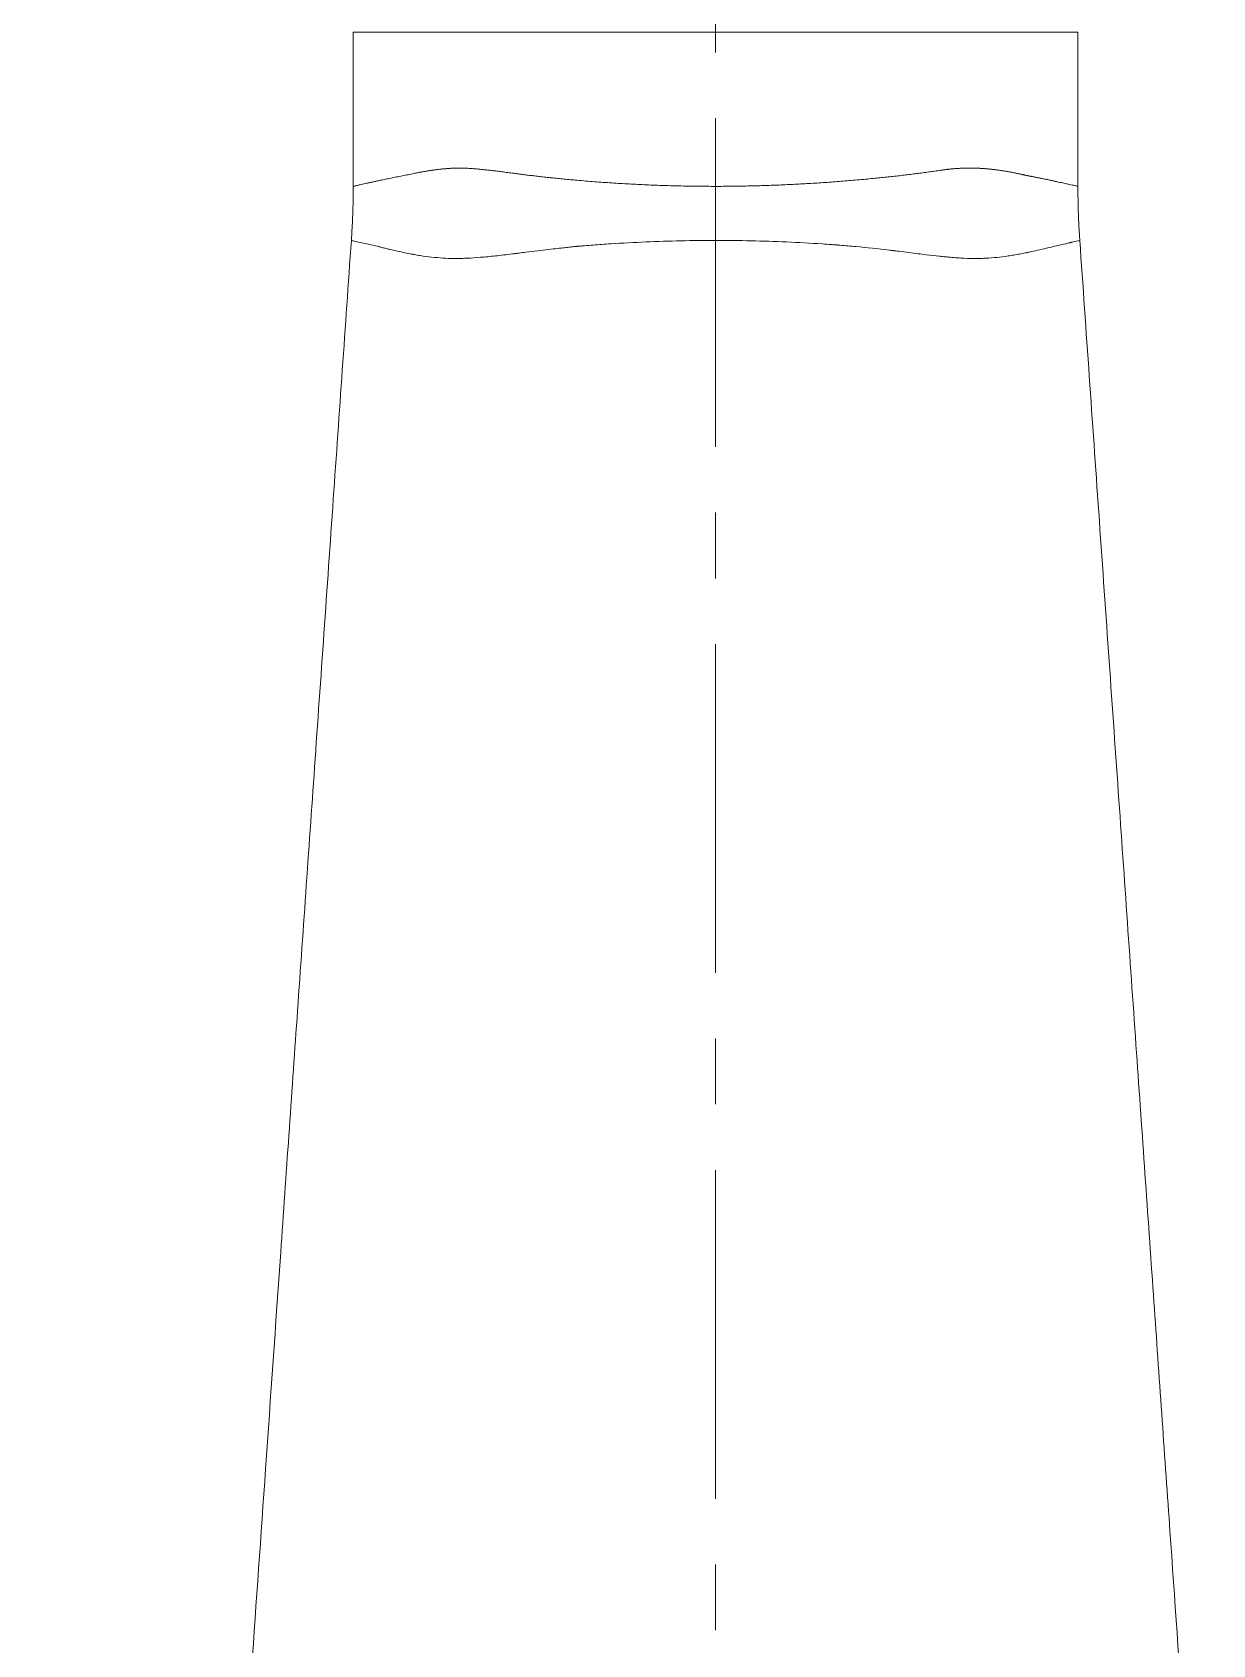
# Model space of a CAD drawing. Header units: millimetres. Extents: x 7606 to 8200, y 2765 to 3605.
# Drawn here: x 7664.1 to 7709.8, y 3127.5 to 3189.8 of the extents above; entities that cross this region are included whole.
import ezdxf

# ---------------------------------------------------------------- set-up
doc = ezdxf.new("R2010")
doc.units = ezdxf.units.MM
doc.linetypes.add('CENTERX2', pattern=[20.32, 12.7, -2.54, 2.54, -2.54])
doc.layers.get('0').update_dxf_attribs({"color": 3})
doc.layers.add('CENTER', color=1, linetype='CENTERX2', lineweight=15)

msp = doc.modelspace()

# ---------------------------------------------------------------- linework, layer by layer
at = {"linetype": 'Continuous', "lineweight": 18, "extrusion": (0, 1, 0)}
for p, q in [((7676.547, 3189.757), (7676.547, 3183.708)), ((7676.547, 3189.757), (7690.547, 3189.757)), ((7690.547, 3189.757), (7704.547, 3189.757)), ((7704.547, 3183.708), (7704.547, 3189.757))]:
    msp.add_line(p, q, dxfattribs=at)
at = {"linetype": 'Continuous', "lineweight": 13}
for points, knots in [([(7676.547, 3183.803), (7676.547, 3183.803), (7676.548, 3183.803), (7676.554, 3183.804), (7676.574, 3183.809), (7676.606, 3183.816), (7676.65, 3183.826), (7676.707, 3183.839), (7676.776, 3183.855), (7676.858, 3183.874), (7676.954, 3183.895), (7677.063, 3183.92), (7677.187, 3183.947), (7677.325, 3183.977), (7677.477, 3184.01), (7677.62, 3184.04), (7677.746, 3184.067), (7677.849, 3184.088), (7677.954, 3184.11), (7678.061, 3184.132), (7678.169, 3184.154), (7678.279, 3184.176), (7678.389, 3184.198), (7678.499, 3184.22), (7678.61, 3184.243), (7678.722, 3184.265), (7678.833, 3184.288), (7678.927, 3184.307), (7679.004, 3184.323), (7679.063, 3184.335), (7679.122, 3184.346), (7679.181, 3184.357), (7679.239, 3184.368), (7679.298, 3184.378), (7679.356, 3184.388), (7679.413, 3184.397), (7679.471, 3184.406), (7679.527, 3184.415), (7679.584, 3184.423), (7679.64, 3184.431), (7679.696, 3184.438), (7679.751, 3184.446), (7679.806, 3184.452), (7679.86, 3184.459), (7679.914, 3184.465), (7679.967, 3184.471), (7680.019, 3184.476), (7680.071, 3184.481), (7680.123, 3184.485), (7680.173, 3184.489), (7680.223, 3184.493), (7680.273, 3184.497), (7680.322, 3184.5), (7680.37, 3184.502), (7680.417, 3184.504), (7680.464, 3184.506), (7680.509, 3184.508), (7680.554, 3184.509), (7680.599, 3184.51), (7680.642, 3184.51), (7680.705, 3184.51), (7680.791, 3184.509), (7680.904, 3184.504), (7681.025, 3184.498), (7681.156, 3184.489), (7681.296, 3184.477), (7681.447, 3184.464), (7681.607, 3184.447), (7681.778, 3184.429), (7681.96, 3184.408), (7682.152, 3184.384), (7682.356, 3184.358), (7682.571, 3184.33), (7682.749, 3184.306), (7682.885, 3184.287), (7682.975, 3184.275), (7683.067, 3184.263), (7683.162, 3184.251), (7683.258, 3184.239), (7683.356, 3184.227), (7683.456, 3184.216), (7683.558, 3184.204), (7683.662, 3184.192), (7683.768, 3184.18), (7683.876, 3184.168), (7683.987, 3184.156), (7684.099, 3184.144), (7684.213, 3184.132), (7684.33, 3184.12), (7684.449, 3184.109), (7684.569, 3184.097), (7684.692, 3184.085), (7684.817, 3184.073), (7684.944, 3184.061), (7685.074, 3184.049), (7685.27, 3184.032), (7685.534, 3184.009), (7685.865, 3183.982), (7686.198, 3183.958), (7686.533, 3183.935), (7686.868, 3183.914), (7687.204, 3183.895), (7687.54, 3183.877), (7687.876, 3183.862), (7688.212, 3183.848), (7688.548, 3183.836), (7688.884, 3183.826), (7689.218, 3183.818), (7689.552, 3183.811), (7689.885, 3183.807), (7690.216, 3183.804), (7690.437, 3183.803), (7690.547, 3183.803)], [0, 0, 0, 0, 0.004983, 0.022882, 0.040981, 0.059281, 0.077782, 0.096487, 0.115396, 0.134509, 0.153827, 0.173351, 0.193081, 0.213019, 0.233165, 0.25352, 0.265132, 0.276519, 0.287682, 0.29862, 0.309334, 0.319823, 0.330087, 0.340128, 0.349944, 0.359536, 0.368903, 0.378047, 0.382858, 0.387603, 0.392282, 0.396896, 0.401445, 0.405928, 0.410346, 0.414699, 0.418986, 0.423209, 0.427366, 0.431457, 0.435484, 0.439445, 0.443342, 0.447173, 0.450939, 0.454641, 0.458277, 0.461848, 0.465355, 0.468797, 0.472174, 0.475487, 0.478734, 0.481918, 0.485036, 0.488091, 0.491081, 0.494007, 0.496868, 0.499666, 0.502399, 0.508981, 0.516054, 0.523619, 0.531679, 0.540234, 0.549284, 0.55883, 0.568874, 0.579414, 0.590452, 0.601989, 0.614023, 0.626556, 0.63139, 0.636302, 0.641293, 0.646363, 0.651512, 0.656739, 0.662045, 0.66743, 0.672893, 0.678436, 0.684057, 0.689757, 0.695536, 0.701394, 0.707331, 0.713346, 0.71944, 0.725614, 0.731866, 0.738197, 0.744607, 0.751096, 0.767258, 0.783338, 0.799336, 0.815252, 0.831086, 0.846839, 0.862512, 0.878104, 0.893616, 0.909049, 0.924403, 0.939678, 0.954875, 0.969994, 0.985035, 1, 1, 1, 1]), ([(7690.547, 3183.803), (7690.74, 3183.803), (7691.131, 3183.805), (7691.722, 3183.815), (7692.321, 3183.83), (7692.929, 3183.851), (7693.542, 3183.879), (7694.161, 3183.912), (7694.782, 3183.952), (7695.405, 3183.998), (7696.028, 3184.05), (7696.481, 3184.092), (7696.77, 3184.121), (7696.898, 3184.134), (7697.025, 3184.147), (7697.151, 3184.16), (7697.276, 3184.174), (7697.401, 3184.187), (7697.525, 3184.201), (7697.649, 3184.215), (7697.771, 3184.229), (7697.893, 3184.244), (7698.014, 3184.258), (7698.135, 3184.273), (7698.254, 3184.288), (7698.373, 3184.303), (7698.491, 3184.318), (7698.608, 3184.334), (7698.724, 3184.35), (7698.84, 3184.366), (7698.954, 3184.382), (7699.068, 3184.398), (7699.181, 3184.414), (7699.271, 3184.428), (7699.339, 3184.438), (7699.386, 3184.444), (7699.433, 3184.45), (7699.48, 3184.456), (7699.527, 3184.462), (7699.574, 3184.467), (7699.621, 3184.472), (7699.669, 3184.477), (7699.716, 3184.481), (7699.764, 3184.485), (7699.812, 3184.489), (7699.86, 3184.492), (7699.908, 3184.495), (7699.956, 3184.498), (7700.004, 3184.501), (7700.052, 3184.503), (7700.1, 3184.505), (7700.148, 3184.506), (7700.197, 3184.508), (7700.245, 3184.508), (7700.294, 3184.509), (7700.342, 3184.51), (7700.391, 3184.51), (7700.439, 3184.509), (7700.488, 3184.509), (7700.537, 3184.508), (7700.586, 3184.507), (7700.634, 3184.505), (7700.683, 3184.503), (7700.732, 3184.501), (7700.78, 3184.499), (7700.829, 3184.496), (7700.878, 3184.493), (7700.927, 3184.49), (7700.975, 3184.486), (7701.024, 3184.482), (7701.073, 3184.478), (7701.121, 3184.473), (7701.17, 3184.469), (7701.218, 3184.463), (7701.267, 3184.458), (7701.315, 3184.452), (7701.363, 3184.446), (7701.412, 3184.44), (7701.46, 3184.433), (7701.517, 3184.425), (7701.583, 3184.415), (7701.657, 3184.403), (7701.731, 3184.391), (7701.803, 3184.379), (7701.875, 3184.366), (7701.946, 3184.353), (7702.016, 3184.34), (7702.085, 3184.327), (7702.154, 3184.313), (7702.221, 3184.299), (7702.288, 3184.285), (7702.353, 3184.271), (7702.406, 3184.259), (7702.446, 3184.249), (7702.475, 3184.243), (7702.506, 3184.236), (7702.541, 3184.229), (7702.577, 3184.222), (7702.616, 3184.214), (7702.658, 3184.206), (7702.701, 3184.197), (7702.747, 3184.188), (7702.795, 3184.179), (7702.844, 3184.169), (7702.896, 3184.159), (7702.949, 3184.148), (7703.003, 3184.137), (7703.06, 3184.126), (7703.117, 3184.115), (7703.211, 3184.095), (7703.337, 3184.07), (7703.485, 3184.038), (7703.621, 3184.009), (7703.746, 3183.982), (7703.859, 3183.958), (7703.961, 3183.935), (7704.053, 3183.915), (7704.135, 3183.896), (7704.229, 3183.875), (7704.327, 3183.854), (7704.419, 3183.833), (7704.486, 3183.818), (7704.53, 3183.809), (7704.545, 3183.805), (7704.547, 3183.805), (7704.547, 3183.805)], [0, 0, 0, 0, 0.026309, 0.053126, 0.080453, 0.108293, 0.136648, 0.16552, 0.194912, 0.224826, 0.255263, 0.286226, 0.29272, 0.299216, 0.305712, 0.312209, 0.318706, 0.325205, 0.331704, 0.338204, 0.344704, 0.351206, 0.357708, 0.364212, 0.370716, 0.377221, 0.383727, 0.390233, 0.396741, 0.403249, 0.409759, 0.416269, 0.42278, 0.429293, 0.432018, 0.434758, 0.437515, 0.440288, 0.443076, 0.445881, 0.448701, 0.451538, 0.454391, 0.457261, 0.460147, 0.46305, 0.465969, 0.468905, 0.471858, 0.474827, 0.477814, 0.480817, 0.483838, 0.486876, 0.48993, 0.493003, 0.496092, 0.499199, 0.502323, 0.505465, 0.508624, 0.511801, 0.514995, 0.518208, 0.521438, 0.524686, 0.527952, 0.531235, 0.534537, 0.537857, 0.541195, 0.544551, 0.547925, 0.551318, 0.554729, 0.558158, 0.561605, 0.565071, 0.568556, 0.572059, 0.577587, 0.583117, 0.588647, 0.59418, 0.599713, 0.605247, 0.610783, 0.616321, 0.621859, 0.6274, 0.632941, 0.638484, 0.644029, 0.646324, 0.648858, 0.651631, 0.654644, 0.657897, 0.66139, 0.665122, 0.669094, 0.673306, 0.677757, 0.682448, 0.687379, 0.692549, 0.69796, 0.70361, 0.7095, 0.715629, 0.733121, 0.750232, 0.766962, 0.783312, 0.799282, 0.814872, 0.830083, 0.844914, 0.859367, 0.885727, 0.912041, 0.93831, 0.964538, 0.990725, 1, 1, 1, 1]), ([(7690.547, 3181.713), (7690.106, 3181.713), (7689.213, 3181.704), (7687.855, 3181.66), (7686.947, 3181.611), (7686.268, 3181.568), (7686.041, 3181.552), (7685.703, 3181.526), (7685.535, 3181.513), (7685.338, 3181.497), (7685.24, 3181.489), (7685.191, 3181.485), (7685.167, 3181.482), (7685.155, 3181.481), (7685.149, 3181.481), (7685.146, 3181.481), (7685.144, 3181.48), (7685.143, 3181.48), (7685.143, 3181.48), (7685.143, 3181.48), (7685.143, 3181.48), (7685.142, 3181.48), (7685.129, 3181.479), (7685.079, 3181.474), (7684.935, 3181.459), (7684.793, 3181.443), (7684.629, 3181.424), (7684.535, 3181.414), (7684.327, 3181.39), (7684.212, 3181.376), (7683.961, 3181.347), (7683.825, 3181.331), (7683.534, 3181.296), (7683.379, 3181.277), (7683.132, 3181.247), (7683.005, 3181.232), (7682.852, 3181.213), (7682.774, 3181.203), (7682.734, 3181.198), (7682.715, 3181.195), (7682.705, 3181.194), (7682.7, 3181.194), (7682.697, 3181.193), (7682.696, 3181.193), (7682.695, 3181.193), (7682.695, 3181.193), (7682.695, 3181.193), (7682.695, 3181.193), (7682.579, 3181.178), (7682.466, 3181.165), (7682.247, 3181.139), (7682.141, 3181.127), (7681.832, 3181.094), (7681.639, 3181.076), (7681.28, 3181.046), (7681.112, 3181.035), (7680.879, 3181.024), (7680.767, 3181.02), (7680.644, 3181.017), (7680.584, 3181.016), (7680.559, 3181.016), (7680.543, 3181.016), (7680.534, 3181.016), (7680.393, 3181.016), (7680.256, 3181.019), (7679.974, 3181.033), (7679.83, 3181.044), (7679.539, 3181.072), (7679.391, 3181.09), (7679.169, 3181.122), (7679.095, 3181.134), (7678.983, 3181.153), (7678.946, 3181.159), (7678.891, 3181.169), (7678.863, 3181.175), (7678.83, 3181.181), (7678.814, 3181.184), (7678.806, 3181.185), (7678.802, 3181.186), (7678.8, 3181.187), (7678.799, 3181.187), (7678.799, 3181.187), (7678.798, 3181.187), (7678.798, 3181.187), (7678.798, 3181.187), (7678.798, 3181.187), (7678.676, 3181.211), (7678.566, 3181.233), (7678.367, 3181.274), (7678.278, 3181.294), (7678.118, 3181.329), (7678.047, 3181.346), (7677.921, 3181.376), (7677.867, 3181.389), (7677.771, 3181.413), (7677.73, 3181.424), (7677.66, 3181.442), (7677.632, 3181.449), (7677.586, 3181.462), (7677.569, 3181.466), (7677.552, 3181.471), (7677.547, 3181.472), (7677.542, 3181.474), (7677.54, 3181.474), (7677.539, 3181.475), (7677.538, 3181.475), (7677.538, 3181.475), (7677.538, 3181.475), (7677.538, 3181.475), (7677.538, 3181.475), (7677.538, 3181.475), (7677.538, 3181.475), (7677.361, 3181.514), (7677.206, 3181.548), (7676.942, 3181.606), (7676.722, 3181.656), (7676.589, 3181.686), (7676.522, 3181.701), (7676.497, 3181.707), (7676.481, 3181.711), (7676.476, 3181.713), (7676.475, 3181.713), (7676.475, 3181.713), (7676.474, 3181.713), (7676.474, 3181.713), (7676.474, 3181.713), (7676.474, 3181.713), (7676.474, 3181.713), (7676.474, 3181.713), (7676.474, 3181.713), (7676.474, 3181.713), (7676.474, 3181.713)], [0, 0, 0, 0, 0.061932, 0.123864, 0.185796, 0.185796, 0.216762, 0.216762, 0.232245, 0.239986, 0.243857, 0.245792, 0.24676, 0.247244, 0.247486, 0.247607, 0.247667, 0.247697, 0.247713, 0.24772, 0.24772, 0.247728, 0.247728, 0.263211, 0.278694, 0.294177, 0.294177, 0.30966, 0.30966, 0.325143, 0.325143, 0.340626, 0.340626, 0.356109, 0.356109, 0.36385, 0.367721, 0.369656, 0.370624, 0.371108, 0.37135, 0.371471, 0.371531, 0.371561, 0.371576, 0.371584, 0.371584, 0.371592, 0.371592, 0.387075, 0.387075, 0.402558, 0.402558, 0.433524, 0.433524, 0.46449, 0.46449, 0.479972, 0.487714, 0.491585, 0.49352, 0.49352, 0.495455, 0.495455, 0.526421, 0.526421, 0.557387, 0.557387, 0.588353, 0.588353, 0.603836, 0.603836, 0.611578, 0.611578, 0.615449, 0.617384, 0.618352, 0.618836, 0.619077, 0.619198, 0.619259, 0.619289, 0.619304, 0.619312, 0.619312, 0.619319, 0.619319, 0.634802, 0.634802, 0.650285, 0.650285, 0.665768, 0.665768, 0.681251, 0.681251, 0.696734, 0.696734, 0.712217, 0.712217, 0.7277, 0.7277, 0.735442, 0.735442, 0.739312, 0.741248, 0.742216, 0.742699, 0.742941, 0.743062, 0.743123, 0.743153, 0.743184, 0.743184, 0.806491, 0.806491, 0.869798, 0.933106, 0.933106, 0.96476, 0.980586, 0.9885, 0.992456, 0.994435, 0.995424, 0.995919, 0.996166, 0.99629, 0.99629, 0.996413, 0.996413, 1, 1, 1, 1]), ([(7704.62, 3181.712), (7704.62, 3181.712), (7704.534, 3181.693), (7704.347, 3181.651), (7704.321, 3181.645), (7704.294, 3181.639), (7704.291, 3181.638), (7704.29, 3181.638), (7704.29, 3181.638), (7704.289, 3181.638), (7704.289, 3181.637), (7704.287, 3181.637), (7704.279, 3181.635), (7704.262, 3181.631), (7704.199, 3181.617), (7704.135, 3181.601), (7703.963, 3181.56), (7703.825, 3181.527), (7703.495, 3181.45), (7703.302, 3181.405), (7702.966, 3181.33), (7702.846, 3181.303), (7702.686, 3181.269), (7702.637, 3181.258), (7702.583, 3181.246), (7702.56, 3181.241), (7702.553, 3181.24), (7702.55, 3181.239), (7702.549, 3181.239), (7702.549, 3181.239), (7702.547, 3181.238), (7702.537, 3181.236), (7702.452, 3181.218), (7702.368, 3181.201), (7702.219, 3181.173), (7702.144, 3181.16), (7701.996, 3181.135), (7701.923, 3181.124), (7701.703, 3181.092), (7701.559, 3181.074), (7701.277, 3181.046), (7701.139, 3181.035), (7700.941, 3181.024), (7700.876, 3181.021), (7700.781, 3181.018), (7700.734, 3181.017), (7700.68, 3181.016), (7700.654, 3181.016), (7700.64, 3181.016), (7700.634, 3181.016), (7700.63, 3181.016), (7700.629, 3181.016), (7700.628, 3181.016), (7700.628, 3181.016), (7700.627, 3181.016), (7700.627, 3181.016), (7700.48, 3181.015), (7700.322, 3181.019), (7699.982, 3181.035), (7699.801, 3181.047), (7699.559, 3181.068), (7699.504, 3181.073), (7699.447, 3181.078), (7699.44, 3181.079), (7699.439, 3181.079), (7699.439, 3181.079), (7699.439, 3181.079), (7699.439, 3181.079), (7699.438, 3181.079), (7699.437, 3181.079), (7699.435, 3181.079), (7699.425, 3181.08), (7699.404, 3181.082), (7699.327, 3181.09), (7699.248, 3181.098), (7699.038, 3181.121), (7698.872, 3181.14), (7698.487, 3181.187), (7698.267, 3181.214), (7697.892, 3181.261), (7697.76, 3181.277), (7697.585, 3181.299), (7697.532, 3181.306), (7697.473, 3181.313), (7697.448, 3181.316), (7697.44, 3181.317), (7697.437, 3181.318), (7697.436, 3181.318), (7697.436, 3181.318), (7697.436, 3181.318), (7697.434, 3181.318), (7697.427, 3181.319), (7697.365, 3181.327), (7697.305, 3181.334), (7696.82, 3181.393), (7696.393, 3181.438), (7695.761, 3181.496), (7695.552, 3181.514), (7695.319, 3181.532), (7695.289, 3181.534), (7695.26, 3181.537), (7695.256, 3181.537), (7695.256, 3181.537), (7695.254, 3181.537), (7695.251, 3181.537), (7695.241, 3181.538), (7695.218, 3181.54), (7695.14, 3181.546), (7694.954, 3181.559), (7694.783, 3181.571), (7694.21, 3181.608), (7693.29, 3181.658), (7691.909, 3181.703), (7690.998, 3181.713), (7690.547, 3181.713)], [0, 0, 0, 0, 0.122093, 0.122093, 0.13777, 0.139729, 0.139974, 0.139974, 0.140097, 0.140097, 0.140219, 0.140709, 0.141689, 0.145608, 0.153447, 0.184801, 0.184801, 0.247508, 0.247508, 0.310216, 0.310216, 0.34157, 0.34157, 0.349408, 0.353327, 0.354307, 0.354797, 0.35492, 0.35492, 0.355042, 0.355042, 0.355287, 0.357247, 0.372923, 0.372923, 0.3886, 0.3886, 0.404277, 0.404277, 0.435631, 0.435631, 0.466985, 0.466985, 0.482662, 0.482662, 0.4905, 0.49442, 0.496379, 0.497359, 0.497849, 0.498094, 0.498216, 0.498278, 0.498308, 0.498308, 0.498339, 0.498339, 0.529693, 0.529693, 0.561046, 0.561046, 0.568885, 0.569865, 0.569987, 0.570002, 0.570002, 0.570018, 0.570018, 0.570048, 0.57011, 0.570355, 0.570845, 0.572804, 0.576723, 0.5924, 0.5924, 0.623754, 0.623754, 0.655108, 0.655108, 0.670785, 0.670785, 0.674704, 0.676664, 0.677154, 0.677399, 0.67746, 0.67749, 0.67749, 0.677521, 0.677521, 0.677643, 0.678623, 0.686462, 0.686462, 0.749169, 0.749169, 0.780523, 0.780523, 0.784442, 0.784932, 0.784932, 0.785055, 0.785055, 0.785177, 0.785422, 0.786402, 0.788362, 0.7962, 0.811877, 0.811877, 0.874585, 0.937292, 1, 1, 1, 1])]:
    msp.add_open_spline(points, degree=3, knots=knots, dxfattribs=at)
at = {"linetype": 'Continuous', "lineweight": 18}
for points in [[(7676.547, 3183.801), (7676.547, 3182.756), (7676.474, 3181.713)], [(7704.62, 3181.713), (7704.547, 3182.756), (7704.547, 3183.801)]]:
    msp.add_open_spline(points, degree=2, dxfattribs=at)
for points, knots in [([(7676.474, 3181.713), (7676.242, 3178.383), (7675.768, 3171.598), (7675.068, 3161.578), (7674.39, 3151.876), (7673.759, 3142.84), (7673.175, 3134.469), (7672.637, 3126.764), (7672.145, 3119.725), (7671.713, 3113.536), (7671.337, 3108.153), (7671.008, 3103.44), (7670.696, 3098.965), (7670.385, 3094.518), (7670.068, 3089.985), (7669.746, 3085.367), (7669.305, 3079.058), (7668.741, 3070.972), (7668.049, 3061.063), (7667.35, 3051.058), (7666.66, 3041.176), (7665.991, 3031.601), (7665.347, 3022.379), (7664.734, 3013.6), (7664.337, 3007.904), (7664.145, 3005.155)], [0, 0, 0, 0, 0.056579, 0.1153, 0.170251, 0.221431, 0.268841, 0.31248, 0.352349, 0.388448, 0.41765, 0.443812, 0.468517, 0.493702, 0.519373, 0.545528, 0.572168, 0.626586, 0.682923, 0.740525, 0.796601, 0.850832, 0.903219, 0.953301, 1, 1, 1, 1]), ([(7709.757, 3108.151), (7709.681, 3109.244), (7709.46, 3112.399), (7709.081, 3117.836), (7708.594, 3124.81), (7708.05, 3132.596), (7707.448, 3141.216), (7706.795, 3150.566), (7706.091, 3160.647), (7705.36, 3171.11), (7704.864, 3178.214), (7704.62, 3181.713)], [0, 0, 0, 0, 0.044592, 0.128647, 0.221751, 0.328995, 0.446171, 0.573278, 0.710318, 0.857288, 1, 1, 1, 1])]:
    msp.add_open_spline(points, degree=3, knots=knots, dxfattribs=at)
at = {"layer": 'CENTER'}
msp.add_line((7690.547, 3409.957), (7690.547, 2817.519), dxfattribs=at)

doc.saveas('drawing.dxf')
